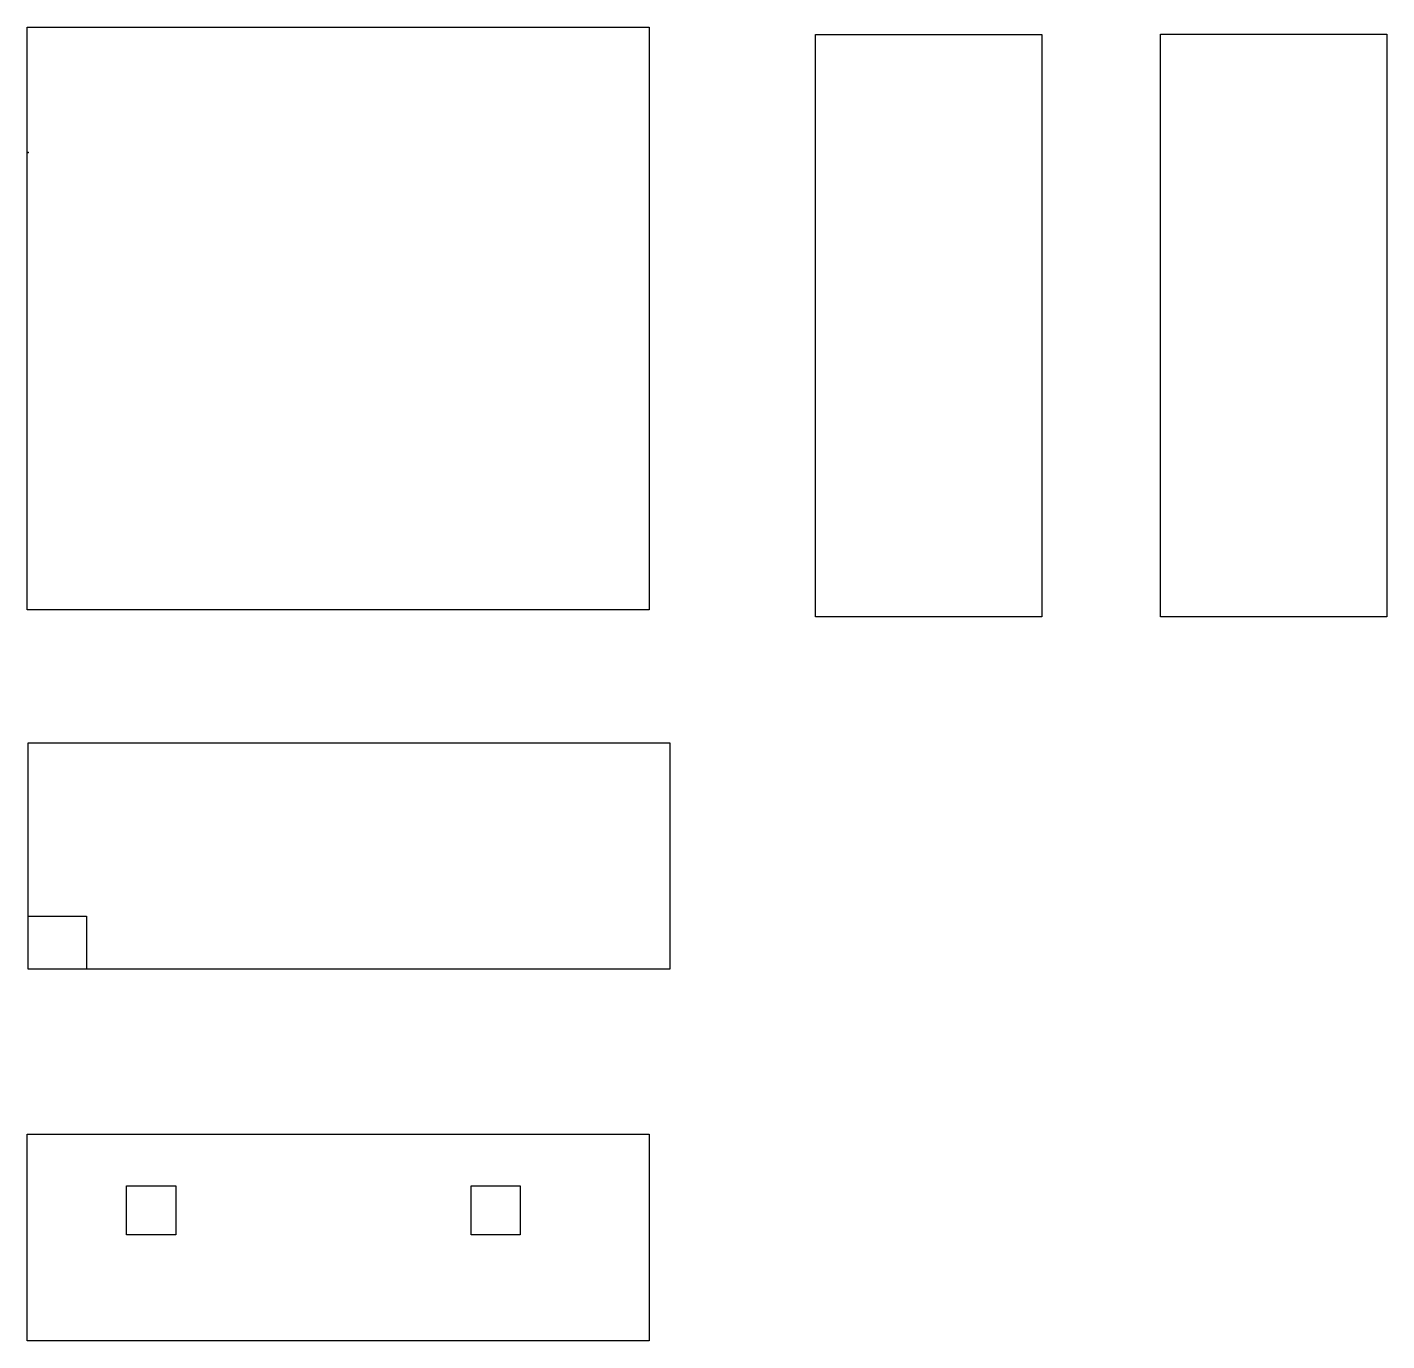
# Model space of a CAD drawing. Header units: centimetres. Extents: x -0.1 to 69, y -60.4 to 6.4.
import ezdxf

# ---------------------------------------------------------------- set-up
doc = ezdxf.new("R2010")
doc.units = ezdxf.units.CM
doc.header["$MEASUREMENT"] = 0
doc.layers.add('water tank main body 1 v1_Sketch1', color=7, linetype='Continuous')

msp = doc.modelspace()

# ---------------------------------------------------------------- linework, layer by layer
at = {"layer": 'water tank main body 1 v1_Sketch1'}
for p, q in [((-0.051, 6.366), (31.549, 6.366)), ((-0.051, -23.234), (-0.051, 6.366)), ((31.549, 6.366), (31.549, -23.234)), ((40, 6), (51.5, 6)), ((40, -23.6), (40, 6)), ((51.5, 6), (51.5, -23.6)), ((57.522, 6.009), (69.022, 6.009)), ((57.522, -23.591), (57.522, 6.009)), ((69.022, 6.009), (69.022, -23.591)), ((31.549, -23.234), (-0.051, -23.234)), ((51.5, -23.6), (40, -23.6)), ((69.022, -23.591), (57.522, -23.591)), ((0, -30), (32.6, -30)), ((0, -41.5), (0, -30)), ((32.6, -30), (32.6, -41.5)), ((0, -38.798), (2.96, -38.798)), ((0, -41.5), (0, -38.798)), ((2.96, -38.798), (2.96, -41.5)), ((32.6, -41.5), (0, -41.5)), ((2.96, -41.5), (0, -41.5)), ((-0.051, -49.881), (31.549, -49.881)), ((-0.051, -60.381), (-0.051, -49.881)), ((31.549, -49.881), (31.549, -60.381)), ((5, -52.5), (7.5, -52.5)), ((5, -55), (5, -52.5)), ((7.5, -52.5), (7.5, -55)), ((22.5, -55), (22.5, -52.5)), ((22.5, -52.5), (25, -52.5)), ((25, -52.5), (25, -55)), ((7.5, -55), (5, -55)), ((25, -55), (22.5, -55)), ((31.549, -60.381), (-0.051, -60.381))]:
    msp.add_line(p, q, dxfattribs=at)
msp.add_point((0, 0), dxfattribs=at)

doc.saveas('drawing.dxf')
